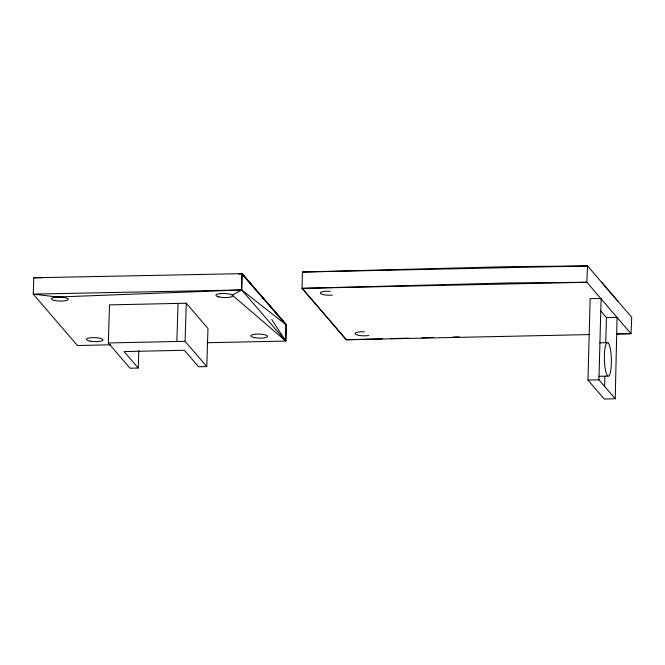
<?xml version="1.0" encoding="UTF-8"?>
<svg xmlns="http://www.w3.org/2000/svg" width="665" height="665" viewBox="0 0 665 665"><rect width="100%" height="100%" fill="white"/><g stroke="black" fill="none" stroke-linecap="round" stroke-linejoin="round"><path stroke-width="1" d="M278.635 316.232L286 324.753L285.784 341.062L241.694 289.948L241.827 273.639L286.299 324.744L285.784 341.062L206.998 342.749M615.216 398.759L598.949 379.815L601.102 298.51L590.138 298.602L587.976 380.106L604.252 399.042L615.216 398.759L617.07 317.454L606.413 317.546L600.553 310.721M286 324.753L241.694 289.948L242.126 273.631M382.633 338.818L346.182 339.773L302.018 288.361L302.45 272.043L510.845 266.582L587.586 265.958L631.75 317.363L631.019 333.689L616.48 334.005M604.576 386.664L604.851 376.348M605.757 342.3L606.413 317.546M251.935 285.252L241.827 273.639L33.765 277.779L33.25 294.105L77.414 345.517L110.59 344.803M108.312 342.965L109.509 304.878L186.275 303.232L207.979 328.493L206.782 366.581L198.561 366.756L184.413 350.289L124.097 351.577L138.237 368.044L130.016 368.219L108.312 342.965L185.078 341.32L206.782 366.581M138.237 368.044L138.786 350.546M176.857 341.494L178.054 303.415M185.078 341.32L186.275 303.232M601.534 282.193L617.802 301.129M241.694 289.948L57.606 297.031A8.412 2.02 1.8 0 0 53.923 300.314A8.412 2.02 1.8 0 0 67.963 299.799A8.412 2.02 1.8 0 0 57.606 297.031L33.25 294.105L241.694 289.948L232.285 295.11L285.784 341.062L271.694 319.458M238.893 274.229L241.827 273.639L251.86 285.252M390.904 338.601L408.485 338.144M421.926 337.787L433.297 337.488M452.948 336.972L459.149 336.814M599.863 342.857L607.843 342.65M598.932 376.315L607.91 376.082A16.825 3.483 88.5 0 0 610.902 352.625A16.825 3.483 88.5 0 0 604.817 349.399A16.825 3.483 88.5 0 0 607.91 376.082M587.976 380.106L598.949 379.815M302.018 288.361L510.263 282.908L586.854 282.284L631.019 333.689L616.497 333.813M302.45 272.043L587.586 265.958L586.854 282.284L302.276 288.361L346.44 339.765L589.473 334.578M33.765 277.779L42.045 277.754M253.282 286.798L255.975 289.898M257.322 291.445L286.299 324.744L241.977 273.631M253.199 286.806L255.875 289.898M257.214 291.453L259.899 294.545M261.902 296.873L264.579 299.965M265.917 301.519L268.594 304.612M269.932 306.166L272.608 309.258M274.62 311.586L276.632 313.905M241.827 273.639L242.949 275.368M332.367 295.077A8.296 2.003 1.5 0 1 320.364 293.24A8.296 2.003 1.5 0 1 330.472 291.295M368.709 335.509A8.412 2.028 1.5 0 1 355.393 334.146A8.412 2.028 1.5 0 1 364.412 331.793M218.818 296.898A8.412 2.02 1.8 0 0 232.584 296.166A8.412 2.02 1.8 0 0 221.595 293.539A8.412 2.02 1.8 0 0 218.818 296.898M254.62 337.679A8.412 2.02 1.8 0 0 267.596 336.473A8.412 2.02 1.8 0 0 255.393 334.204A8.412 2.02 1.8 0 0 254.62 337.679M90.182 341.17A8.296 1.995 1.8 0 0 102.984 339.981A8.296 1.995 1.8 0 0 90.939 337.745A8.296 1.995 1.8 0 0 90.182 341.17"/></g></svg>
